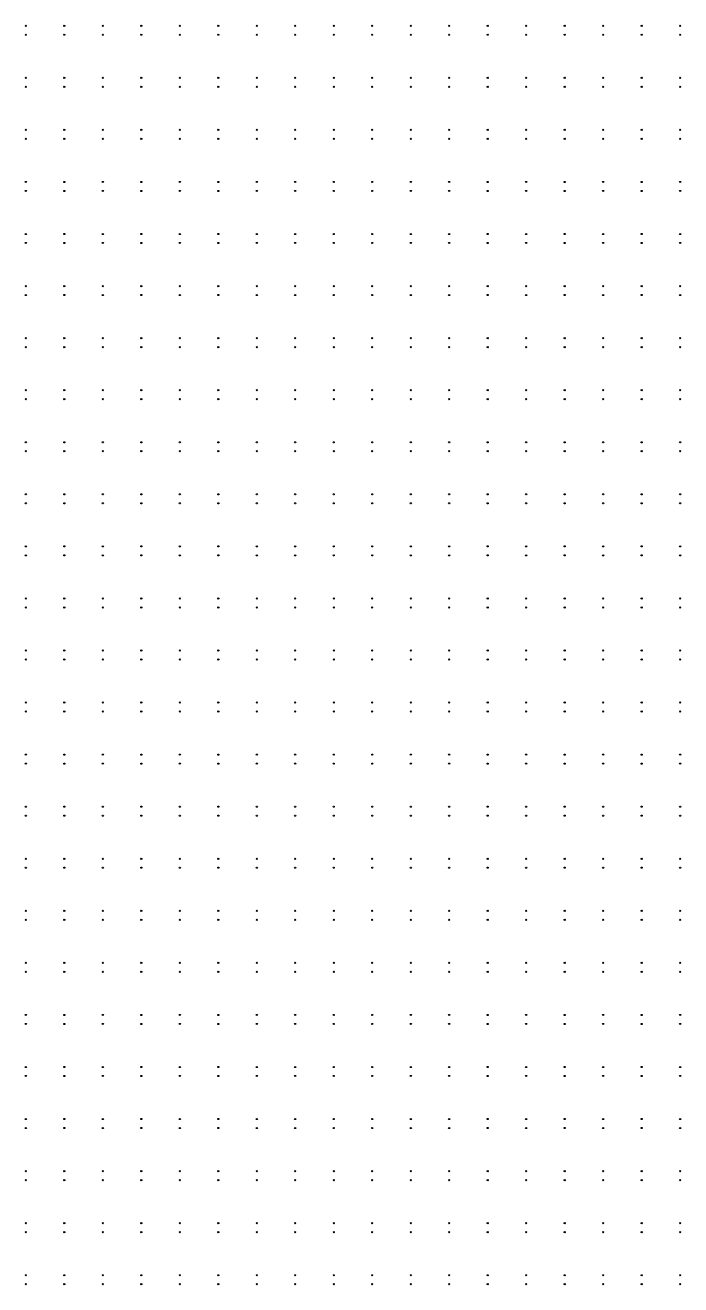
# Model space of a CAD drawing. Extents: x 50 to 173, y 50 to 173.
# Drawn here: x 111.5 to 141.6, y 112.2 to 169.9 of the extents above; entities that cross this region are included whole.
import ezdxf

# ---------------------------------------------------------------- set-up
doc = ezdxf.new("R2010")
doc.units = 0

msp = doc.modelspace()

# ---------------------------------------------------------------- linework, layer by layer
at = {"layer": 'PET'}
for centre in [(111.524, 169.918), (113.288, 169.918), (115.053, 169.918), (116.818, 169.918), (118.582, 169.918), (120.347, 169.918), (122.112, 169.918), (123.876, 169.918), (125.641, 169.918), (127.406, 169.918), (129.171, 169.918), (130.935, 169.918), (132.7, 169.918), (134.465, 169.918), (136.229, 169.918), (137.994, 169.918), (139.759, 169.918), (141.524, 169.918), (111.524, 169.506), (113.288, 169.506), (115.053, 169.506), (116.818, 169.506), (118.582, 169.506), (120.347, 169.506), (122.112, 169.506), (123.876, 169.506), (125.641, 169.506), (127.406, 169.506), (129.171, 169.506), (130.935, 169.506), (132.7, 169.506), (134.465, 169.506), (136.229, 169.506), (137.994, 169.506), (139.759, 169.506), (141.524, 169.506), (111.524, 167.529), (111.524, 167.118), (113.288, 167.529), (113.288, 167.118), (115.053, 167.529), (115.053, 167.118), (116.818, 167.529), (116.818, 167.118), (118.582, 167.529), (118.582, 167.118), (120.347, 167.529), (120.347, 167.118), (122.112, 167.529), (122.112, 167.118), (123.876, 167.529), (123.876, 167.118), (125.641, 167.529), (125.641, 167.118), (127.406, 167.529), (127.406, 167.118), (129.171, 167.529), (129.171, 167.118), (130.935, 167.529), (130.935, 167.118), (132.7, 167.529), (132.7, 167.118), (134.465, 167.529), (134.465, 167.118), (136.229, 167.529), (136.229, 167.118), (137.994, 167.529), (137.994, 167.118), (139.759, 167.529), (139.759, 167.118), (141.524, 167.529), (141.524, 167.118), (111.524, 165.141), (111.524, 164.729), (113.288, 165.141), (113.288, 164.729), (115.053, 165.141), (115.053, 164.729), (116.818, 165.141), (116.818, 164.729), (118.582, 165.141), (118.582, 164.729), (120.347, 165.141), (120.347, 164.729), (122.112, 165.141), (122.112, 164.729), (123.876, 165.141), (123.876, 164.729), (125.641, 165.141), (125.641, 164.729), (127.406, 165.141), (127.406, 164.729), (129.171, 165.141), (129.171, 164.729), (130.935, 165.141), (130.935, 164.729), (132.7, 165.141), (132.7, 164.729), (134.465, 165.141), (134.465, 164.729), (136.229, 165.141), (136.229, 164.729), (137.994, 165.141), (137.994, 164.729), (139.759, 165.141), (139.759, 164.729), (141.524, 165.141), (141.524, 164.729), (111.524, 162.753), (113.288, 162.753), (115.053, 162.753), (116.818, 162.753), (118.582, 162.753), (120.347, 162.753), (122.112, 162.753), (123.876, 162.753), (125.641, 162.753), (127.406, 162.753), (129.171, 162.753), (130.935, 162.753), (132.7, 162.753), (134.465, 162.753), (136.229, 162.753), (137.994, 162.753), (139.759, 162.753), (141.524, 162.753), (111.524, 162.341), (113.288, 162.341), (115.053, 162.341), (116.818, 162.341), (118.582, 162.341), (120.347, 162.341), (122.112, 162.341), (123.876, 162.341), (125.641, 162.341), (127.406, 162.341), (129.171, 162.341), (130.935, 162.341), (132.7, 162.341), (134.465, 162.341), (136.229, 162.341), (137.994, 162.341), (139.759, 162.341), (141.524, 162.341), (111.524, 160.365), (113.288, 160.365), (115.053, 160.365), (116.818, 160.365), (118.582, 160.365), (120.347, 160.365), (122.112, 160.365), (123.876, 160.365), (125.641, 160.365), (127.406, 160.365), (129.171, 160.365), (130.935, 160.365), (132.7, 160.365), (134.465, 160.365), (136.229, 160.365), (137.994, 160.365), (139.759, 160.365), (141.524, 160.365), (111.524, 159.953), (113.288, 159.953), (115.053, 159.953), (116.818, 159.953), (118.582, 159.953), (120.347, 159.953), (122.112, 159.953), (123.876, 159.953), (125.641, 159.953), (127.406, 159.953), (129.171, 159.953), (130.935, 159.953), (132.7, 159.953), (134.465, 159.953), (136.229, 159.953), (137.994, 159.953), (139.759, 159.953), (141.524, 159.953), (111.524, 157.976), (113.288, 157.976), (115.053, 157.976), (116.818, 157.976), (118.582, 157.976), (120.347, 157.976), (122.112, 157.976), (123.876, 157.976), (125.641, 157.976), (127.406, 157.976), (129.171, 157.976), (130.935, 157.976), (132.7, 157.976), (134.465, 157.976), (136.229, 157.976), (137.994, 157.976), (139.759, 157.976), (141.524, 157.976), (111.524, 157.565), (113.288, 157.565), (115.053, 157.565), (116.818, 157.565), (118.582, 157.565), (120.347, 157.565), (122.112, 157.565), (123.876, 157.565), (125.641, 157.565), (127.406, 157.565), (129.171, 157.565), (130.935, 157.565), (132.7, 157.565), (134.465, 157.565), (136.229, 157.565), (137.994, 157.565), (139.759, 157.565), (141.524, 157.565), (111.524, 155.588), (113.288, 155.588), (115.053, 155.588), (116.818, 155.588), (118.582, 155.588), (120.347, 155.588), (122.112, 155.588), (123.876, 155.588), (125.641, 155.588), (127.406, 155.588), (129.171, 155.588), (130.935, 155.588), (132.7, 155.588), (134.465, 155.588), (136.229, 155.588), (137.994, 155.588), (139.759, 155.588), (141.524, 155.588), (111.524, 155.176), (113.288, 155.176), (115.053, 155.176), (116.818, 155.176), (118.582, 155.176), (120.347, 155.176), (122.112, 155.176), (123.876, 155.176), (125.641, 155.176), (127.406, 155.176), (129.171, 155.176), (130.935, 155.176), (132.7, 155.176), (134.465, 155.176), (136.229, 155.176), (137.994, 155.176), (139.759, 155.176), (141.524, 155.176), (111.524, 153.2), (113.288, 153.2), (115.053, 153.2), (116.818, 153.2), (118.582, 153.2), (120.347, 153.2), (122.112, 153.2), (123.876, 153.2), (125.641, 153.2), (127.406, 153.2), (129.171, 153.2), (130.935, 153.2), (132.7, 153.2), (134.465, 153.2), (136.229, 153.2), (137.994, 153.2), (139.759, 153.2), (141.524, 153.2), (111.524, 152.788), (113.288, 152.788), (115.053, 152.788), (116.818, 152.788), (118.582, 152.788), (120.347, 152.788), (122.112, 152.788), (123.876, 152.788), (125.641, 152.788), (127.406, 152.788), (129.171, 152.788), (130.935, 152.788), (132.7, 152.788), (134.465, 152.788), (136.229, 152.788), (137.994, 152.788), (139.759, 152.788), (141.524, 152.788), (111.524, 150.812), (113.288, 150.812), (115.053, 150.812), (116.818, 150.812), (118.582, 150.812), (120.347, 150.812), (122.112, 150.812), (123.876, 150.812), (125.641, 150.812), (127.406, 150.812), (129.171, 150.812), (130.935, 150.812), (132.7, 150.812), (134.465, 150.812), (136.229, 150.812), (137.994, 150.812), (139.759, 150.812), (141.524, 150.812), (111.524, 150.4), (113.288, 150.4), (115.053, 150.4), (116.818, 150.4), (118.582, 150.4), (120.347, 150.4), (122.112, 150.4), (123.876, 150.4), (125.641, 150.4), (127.406, 150.4), (129.171, 150.4), (130.935, 150.4), (132.7, 150.4), (134.465, 150.4), (136.229, 150.4), (137.994, 150.4), (139.759, 150.4), (141.524, 150.4), (111.524, 148.424), (111.524, 148.012), (113.288, 148.424), (113.288, 148.012), (115.053, 148.424), (115.053, 148.012), (116.818, 148.424), (116.818, 148.012), (118.582, 148.424), (118.582, 148.012), (120.347, 148.424), (120.347, 148.012), (122.112, 148.424), (122.112, 148.012), (123.876, 148.424), (123.876, 148.012), (125.641, 148.424), (125.641, 148.012), (127.406, 148.424), (127.406, 148.012), (129.171, 148.424), (129.171, 148.012), (130.935, 148.424), (130.935, 148.012), (132.7, 148.424), (132.7, 148.012), (134.465, 148.424), (134.465, 148.012), (136.229, 148.424), (136.229, 148.012), (137.994, 148.424), (137.994, 148.012), (139.759, 148.424), (139.759, 148.012), (141.524, 148.424), (141.524, 148.012), (111.524, 146.035), (111.524, 145.624), (113.288, 146.035), (113.288, 145.624), (115.053, 146.035), (115.053, 145.624), (116.818, 146.035), (116.818, 145.624), (118.582, 146.035), (118.582, 145.624), (120.347, 146.035), (120.347, 145.624), (122.112, 146.035), (122.112, 145.624), (123.876, 146.035), (123.876, 145.624), (125.641, 146.035), (125.641, 145.624), (127.406, 146.035), (127.406, 145.624), (129.171, 146.035), (129.171, 145.624), (130.935, 146.035), (130.935, 145.624), (132.7, 146.035), (132.7, 145.624), (134.465, 146.035), (134.465, 145.624), (136.229, 146.035), (136.229, 145.624), (137.994, 146.035), (137.994, 145.624), (139.759, 146.035), (139.759, 145.624), (141.524, 146.035), (141.524, 145.624), (111.524, 143.647), (113.288, 143.647), (115.053, 143.647), (116.818, 143.647), (118.582, 143.647), (120.347, 143.647), (122.112, 143.647), (123.876, 143.647), (125.641, 143.647), (127.406, 143.647), (129.171, 143.647), (130.935, 143.647), (132.7, 143.647), (134.465, 143.647), (136.229, 143.647), (137.994, 143.647), (139.759, 143.647), (141.524, 143.647), (111.524, 143.235), (113.288, 143.235), (115.053, 143.235), (116.818, 143.235), (118.582, 143.235), (120.347, 143.235), (122.112, 143.235), (123.876, 143.235), (125.641, 143.235), (127.406, 143.235), (129.171, 143.235), (130.935, 143.235), (132.7, 143.235), (134.465, 143.235), (136.229, 143.235), (137.994, 143.235), (139.759, 143.235), (141.524, 143.235), (111.524, 141.259), (113.288, 141.259), (115.053, 141.259), (116.818, 141.259), (118.582, 141.259), (120.347, 141.259), (122.112, 141.259), (123.876, 141.259), (125.641, 141.259), (127.406, 141.259), (129.171, 141.259), (130.935, 141.259), (132.7, 141.259), (134.465, 141.259), (136.229, 141.259), (137.994, 141.259), (139.759, 141.259), (141.524, 141.259), (111.524, 140.847), (113.288, 140.847), (115.053, 140.847), (116.818, 140.847), (118.582, 140.847), (120.347, 140.847), (122.112, 140.847), (123.876, 140.847), (125.641, 140.847), (127.406, 140.847), (129.171, 140.847), (130.935, 140.847), (132.7, 140.847), (134.465, 140.847), (136.229, 140.847), (137.994, 140.847), (139.759, 140.847), (141.524, 140.847), (111.524, 138.871), (113.288, 138.871), (115.053, 138.871), (116.818, 138.871), (118.582, 138.871), (120.347, 138.871), (122.112, 138.871), (123.876, 138.871), (125.641, 138.871), (127.406, 138.871), (129.171, 138.871), (130.935, 138.871), (132.7, 138.871), (134.465, 138.871), (136.229, 138.871), (137.994, 138.871), (139.759, 138.871), (141.524, 138.871), (111.524, 138.459), (113.288, 138.459), (115.053, 138.459), (116.818, 138.459), (118.582, 138.459), (120.347, 138.459), (122.112, 138.459), (123.876, 138.459), (125.641, 138.459), (127.406, 138.459), (129.171, 138.459), (130.935, 138.459), (132.7, 138.459), (134.465, 138.459), (136.229, 138.459), (137.994, 138.459), (139.759, 138.459), (141.524, 138.459), (111.524, 136.482), (113.288, 136.482), (115.053, 136.482), (116.818, 136.482), (118.582, 136.482), (120.347, 136.482), (122.112, 136.482), (123.876, 136.482), (125.641, 136.482), (127.406, 136.482), (129.171, 136.482), (130.935, 136.482), (132.7, 136.482), (134.465, 136.482), (136.229, 136.482), (137.994, 136.482), (139.759, 136.482), (141.524, 136.482), (111.524, 136.071), (113.288, 136.071), (115.053, 136.071), (116.818, 136.071), (118.582, 136.071), (120.347, 136.071), (122.112, 136.071), (123.876, 136.071), (125.641, 136.071), (127.406, 136.071), (129.171, 136.071), (130.935, 136.071), (132.7, 136.071), (134.465, 136.071), (136.229, 136.071), (137.994, 136.071), (139.759, 136.071), (141.524, 136.071), (111.524, 134.094), (113.288, 134.094), (115.053, 134.094), (116.818, 134.094), (118.582, 134.094), (120.347, 134.094), (122.112, 134.094), (123.876, 134.094), (125.641, 134.094), (127.406, 134.094), (129.171, 134.094), (130.935, 134.094), (132.7, 134.094), (134.465, 134.094), (136.229, 134.094), (137.994, 134.094), (139.759, 134.094), (141.524, 134.094), (111.524, 133.682), (113.288, 133.682), (115.053, 133.682), (116.818, 133.682), (118.582, 133.682), (120.347, 133.682), (122.112, 133.682), (123.876, 133.682), (125.641, 133.682), (127.406, 133.682), (129.171, 133.682), (130.935, 133.682), (132.7, 133.682), (134.465, 133.682), (136.229, 133.682), (137.994, 133.682), (139.759, 133.682), (141.524, 133.682), (111.524, 131.706), (111.524, 131.294), (113.288, 131.706), (113.288, 131.294), (115.053, 131.706), (115.053, 131.294), (116.818, 131.706), (116.818, 131.294), (118.582, 131.706), (118.582, 131.294), (120.347, 131.706), (120.347, 131.294), (122.112, 131.706), (122.112, 131.294), (123.876, 131.706), (123.876, 131.294), (125.641, 131.706), (125.641, 131.294), (127.406, 131.706), (127.406, 131.294), (129.171, 131.706), (129.171, 131.294), (130.935, 131.706), (130.935, 131.294), (132.7, 131.706), (132.7, 131.294), (134.465, 131.706), (134.465, 131.294), (136.229, 131.706), (136.229, 131.294), (137.994, 131.706), (137.994, 131.294), (139.759, 131.706), (139.759, 131.294), (141.524, 131.706), (141.524, 131.294), (111.524, 129.318), (111.524, 128.906), (113.288, 129.318), (113.288, 128.906), (115.053, 129.318), (115.053, 128.906), (116.818, 129.318), (116.818, 128.906), (118.582, 129.318), (118.582, 128.906), (120.347, 129.318), (120.347, 128.906), (122.112, 129.318), (122.112, 128.906), (123.876, 129.318), (123.876, 128.906), (125.641, 129.318), (125.641, 128.906), (127.406, 129.318), (127.406, 128.906), (129.171, 129.318), (129.171, 128.906), (130.935, 129.318), (130.935, 128.906), (132.7, 129.318), (132.7, 128.906), (134.465, 129.318), (134.465, 128.906), (136.229, 129.318), (136.229, 128.906), (137.994, 129.318), (137.994, 128.906), (139.759, 129.318), (139.759, 128.906), (141.524, 129.318), (141.524, 128.906), (111.524, 126.929), (113.288, 126.929), (115.053, 126.929), (116.818, 126.929), (118.582, 126.929), (120.347, 126.929), (122.112, 126.929), (123.876, 126.929), (125.641, 126.929), (127.406, 126.929), (129.171, 126.929), (130.935, 126.929), (132.7, 126.929), (134.465, 126.929), (136.229, 126.929), (137.994, 126.929), (139.759, 126.929), (141.524, 126.929), (111.524, 126.518), (113.288, 126.518), (115.053, 126.518), (116.818, 126.518), (118.582, 126.518), (120.347, 126.518), (122.112, 126.518), (123.876, 126.518), (125.641, 126.518), (127.406, 126.518), (129.171, 126.518), (130.935, 126.518), (132.7, 126.518), (134.465, 126.518), (136.229, 126.518), (137.994, 126.518), (139.759, 126.518), (141.524, 126.518), (111.524, 124.541), (113.288, 124.541), (115.053, 124.541), (116.818, 124.541), (118.582, 124.541), (120.347, 124.541), (122.112, 124.541), (123.876, 124.541), (125.641, 124.541), (127.406, 124.541), (129.171, 124.541), (130.935, 124.541), (132.7, 124.541), (134.465, 124.541), (136.229, 124.541), (137.994, 124.541), (139.759, 124.541), (141.524, 124.541), (111.524, 124.129), (113.288, 124.129), (115.053, 124.129), (116.818, 124.129), (118.582, 124.129), (120.347, 124.129), (122.112, 124.129), (123.876, 124.129), (125.641, 124.129), (127.406, 124.129), (129.171, 124.129), (130.935, 124.129), (132.7, 124.129), (134.465, 124.129), (136.229, 124.129), (137.994, 124.129), (139.759, 124.129), (141.524, 124.129), (111.524, 122.153), (113.288, 122.153), (115.053, 122.153), (116.818, 122.153), (118.582, 122.153), (120.347, 122.153), (122.112, 122.153), (123.876, 122.153), (125.641, 122.153), (127.406, 122.153), (129.171, 122.153), (130.935, 122.153), (132.7, 122.153), (134.465, 122.153), (136.229, 122.153), (137.994, 122.153), (139.759, 122.153), (141.524, 122.153), (111.524, 121.741), (113.288, 121.741), (115.053, 121.741), (116.818, 121.741), (118.582, 121.741), (120.347, 121.741), (122.112, 121.741), (123.876, 121.741), (125.641, 121.741), (127.406, 121.741), (129.171, 121.741), (130.935, 121.741), (132.7, 121.741), (134.465, 121.741), (136.229, 121.741), (137.994, 121.741), (139.759, 121.741), (141.524, 121.741), (111.524, 119.765), (113.288, 119.765), (115.053, 119.765), (116.818, 119.765), (118.582, 119.765), (120.347, 119.765), (122.112, 119.765), (123.876, 119.765), (125.641, 119.765), (127.406, 119.765), (129.171, 119.765), (130.935, 119.765), (132.7, 119.765), (134.465, 119.765), (136.229, 119.765), (137.994, 119.765), (139.759, 119.765), (141.524, 119.765), (111.524, 119.353), (113.288, 119.353), (115.053, 119.353), (116.818, 119.353), (118.582, 119.353), (120.347, 119.353), (122.112, 119.353), (123.876, 119.353), (125.641, 119.353), (127.406, 119.353), (129.171, 119.353), (130.935, 119.353), (132.7, 119.353), (134.465, 119.353), (136.229, 119.353), (137.994, 119.353), (139.759, 119.353), (141.524, 119.353), (111.524, 117.376), (113.288, 117.376), (115.053, 117.376), (116.818, 117.376), (118.582, 117.376), (120.347, 117.376), (122.112, 117.376), (123.876, 117.376), (125.641, 117.376), (127.406, 117.376), (129.171, 117.376), (130.935, 117.376), (132.7, 117.376), (134.465, 117.376), (136.229, 117.376), (137.994, 117.376), (139.759, 117.376), (141.524, 117.376), (111.524, 116.965), (113.288, 116.965), (115.053, 116.965), (116.818, 116.965), (118.582, 116.965), (120.347, 116.965), (122.112, 116.965), (123.876, 116.965), (125.641, 116.965), (127.406, 116.965), (129.171, 116.965), (130.935, 116.965), (132.7, 116.965), (134.465, 116.965), (136.229, 116.965), (137.994, 116.965), (139.759, 116.965), (141.524, 116.965), (111.524, 114.988), (113.288, 114.988), (115.053, 114.988), (116.818, 114.988), (118.582, 114.988), (120.347, 114.988), (122.112, 114.988), (123.876, 114.988), (125.641, 114.988), (127.406, 114.988), (129.171, 114.988), (130.935, 114.988), (132.7, 114.988), (134.465, 114.988), (136.229, 114.988), (137.994, 114.988), (139.759, 114.988), (141.524, 114.988), (111.524, 114.576), (113.288, 114.576), (115.053, 114.576), (116.818, 114.576), (118.582, 114.576), (120.347, 114.576), (122.112, 114.576), (123.876, 114.576), (125.641, 114.576), (127.406, 114.576), (129.171, 114.576), (130.935, 114.576), (132.7, 114.576), (134.465, 114.576), (136.229, 114.576), (137.994, 114.576), (139.759, 114.576), (141.524, 114.576), (111.524, 112.6), (111.524, 112.188), (113.288, 112.6), (113.288, 112.188), (115.053, 112.6), (115.053, 112.188), (116.818, 112.6), (116.818, 112.188), (118.582, 112.6), (118.582, 112.188), (120.347, 112.6), (120.347, 112.188), (122.112, 112.6), (122.112, 112.188), (123.876, 112.6), (123.876, 112.188), (125.641, 112.6), (125.641, 112.188), (127.406, 112.6), (127.406, 112.188), (129.171, 112.6), (129.171, 112.188), (130.935, 112.6), (130.935, 112.188), (132.7, 112.6), (132.7, 112.188), (134.465, 112.6), (134.465, 112.188), (136.229, 112.6), (136.229, 112.188), (137.994, 112.6), (137.994, 112.188), (139.759, 112.6), (139.759, 112.188), (141.524, 112.6), (141.524, 112.188)]:
    msp.add_circle(centre, 0.005, dxfattribs=at)
at = {"layer": 'V1'}
for centre in [(111.524, 169.918), (113.288, 169.918), (115.053, 169.918), (116.818, 169.918), (118.582, 169.918), (120.347, 169.918), (122.112, 169.918), (123.876, 169.918), (125.641, 169.918), (127.406, 169.918), (129.171, 169.918), (130.935, 169.918), (132.7, 169.918), (134.465, 169.918), (136.229, 169.918), (137.994, 169.918), (139.759, 169.918), (141.524, 169.918), (111.524, 169.506), (113.288, 169.506), (115.053, 169.506), (116.818, 169.506), (118.582, 169.506), (120.347, 169.506), (122.112, 169.506), (123.876, 169.506), (125.641, 169.506), (127.406, 169.506), (129.171, 169.506), (130.935, 169.506), (132.7, 169.506), (134.465, 169.506), (136.229, 169.506), (137.994, 169.506), (139.759, 169.506), (141.524, 169.506), (111.524, 167.529), (111.524, 167.118), (113.288, 167.529), (113.288, 167.118), (115.053, 167.529), (115.053, 167.118), (116.818, 167.529), (116.818, 167.118), (118.582, 167.529), (118.582, 167.118), (120.347, 167.529), (120.347, 167.118), (122.112, 167.529), (122.112, 167.118), (123.876, 167.529), (123.876, 167.118), (125.641, 167.529), (125.641, 167.118), (127.406, 167.529), (127.406, 167.118), (129.171, 167.529), (129.171, 167.118), (130.935, 167.529), (130.935, 167.118), (132.7, 167.529), (132.7, 167.118), (134.465, 167.529), (134.465, 167.118), (136.229, 167.529), (136.229, 167.118), (137.994, 167.529), (137.994, 167.118), (139.759, 167.529), (139.759, 167.118), (141.524, 167.529), (141.524, 167.118), (111.524, 165.141), (111.524, 164.729), (113.288, 165.141), (113.288, 164.729), (115.053, 165.141), (115.053, 164.729), (116.818, 165.141), (116.818, 164.729), (118.582, 165.141), (118.582, 164.729), (120.347, 165.141), (120.347, 164.729), (122.112, 165.141), (122.112, 164.729), (123.876, 165.141), (123.876, 164.729), (125.641, 165.141), (125.641, 164.729), (127.406, 165.141), (127.406, 164.729), (129.171, 165.141), (129.171, 164.729), (130.935, 165.141), (130.935, 164.729), (132.7, 165.141), (132.7, 164.729), (134.465, 165.141), (134.465, 164.729), (136.229, 165.141), (136.229, 164.729), (137.994, 165.141), (137.994, 164.729), (139.759, 165.141), (139.759, 164.729), (141.524, 165.141), (141.524, 164.729), (111.524, 162.753), (113.288, 162.753), (115.053, 162.753), (116.818, 162.753), (118.582, 162.753), (120.347, 162.753), (122.112, 162.753), (123.876, 162.753), (125.641, 162.753), (127.406, 162.753), (129.171, 162.753), (130.935, 162.753), (132.7, 162.753), (134.465, 162.753), (136.229, 162.753), (137.994, 162.753), (139.759, 162.753), (141.524, 162.753), (111.524, 162.341), (113.288, 162.341), (115.053, 162.341), (116.818, 162.341), (118.582, 162.341), (120.347, 162.341), (122.112, 162.341), (123.876, 162.341), (125.641, 162.341), (127.406, 162.341), (129.171, 162.341), (130.935, 162.341), (132.7, 162.341), (134.465, 162.341), (136.229, 162.341), (137.994, 162.341), (139.759, 162.341), (141.524, 162.341), (111.524, 160.365), (113.288, 160.365), (115.053, 160.365), (116.818, 160.365), (118.582, 160.365), (120.347, 160.365), (122.112, 160.365), (123.876, 160.365), (125.641, 160.365), (127.406, 160.365), (129.171, 160.365), (130.935, 160.365), (132.7, 160.365), (134.465, 160.365), (136.229, 160.365), (137.994, 160.365), (139.759, 160.365), (141.524, 160.365), (111.524, 159.953), (113.288, 159.953), (115.053, 159.953), (116.818, 159.953), (118.582, 159.953), (120.347, 159.953), (122.112, 159.953), (123.876, 159.953), (125.641, 159.953), (127.406, 159.953), (129.171, 159.953), (130.935, 159.953), (132.7, 159.953), (134.465, 159.953), (136.229, 159.953), (137.994, 159.953), (139.759, 159.953), (141.524, 159.953), (111.524, 157.976), (113.288, 157.976), (115.053, 157.976), (116.818, 157.976), (118.582, 157.976), (120.347, 157.976), (122.112, 157.976), (123.876, 157.976), (125.641, 157.976), (127.406, 157.976), (129.171, 157.976), (130.935, 157.976), (132.7, 157.976), (134.465, 157.976), (136.229, 157.976), (137.994, 157.976), (139.759, 157.976), (141.524, 157.976), (111.524, 157.565), (113.288, 157.565), (115.053, 157.565), (116.818, 157.565), (118.582, 157.565), (120.347, 157.565), (122.112, 157.565), (123.876, 157.565), (125.641, 157.565), (127.406, 157.565), (129.171, 157.565), (130.935, 157.565), (132.7, 157.565), (134.465, 157.565), (136.229, 157.565), (137.994, 157.565), (139.759, 157.565), (141.524, 157.565), (111.524, 155.588), (113.288, 155.588), (115.053, 155.588), (116.818, 155.588), (118.582, 155.588), (120.347, 155.588), (122.112, 155.588), (123.876, 155.588), (125.641, 155.588), (127.406, 155.588), (129.171, 155.588), (130.935, 155.588), (132.7, 155.588), (134.465, 155.588), (136.229, 155.588), (137.994, 155.588), (139.759, 155.588), (141.524, 155.588), (111.524, 155.176), (113.288, 155.176), (115.053, 155.176), (116.818, 155.176), (118.582, 155.176), (120.347, 155.176), (122.112, 155.176), (123.876, 155.176), (125.641, 155.176), (127.406, 155.176), (129.171, 155.176), (130.935, 155.176), (132.7, 155.176), (134.465, 155.176), (136.229, 155.176), (137.994, 155.176), (139.759, 155.176), (141.524, 155.176), (111.524, 153.2), (113.288, 153.2), (115.053, 153.2), (116.818, 153.2), (118.582, 153.2), (120.347, 153.2), (122.112, 153.2), (123.876, 153.2), (125.641, 153.2), (127.406, 153.2), (129.171, 153.2), (130.935, 153.2), (132.7, 153.2), (134.465, 153.2), (136.229, 153.2), (137.994, 153.2), (139.759, 153.2), (141.524, 153.2), (111.524, 152.788), (113.288, 152.788), (115.053, 152.788), (116.818, 152.788), (118.582, 152.788), (120.347, 152.788), (122.112, 152.788), (123.876, 152.788), (125.641, 152.788), (127.406, 152.788), (129.171, 152.788), (130.935, 152.788), (132.7, 152.788), (134.465, 152.788), (136.229, 152.788), (137.994, 152.788), (139.759, 152.788), (141.524, 152.788), (111.524, 150.812), (113.288, 150.812), (115.053, 150.812), (116.818, 150.812), (118.582, 150.812), (120.347, 150.812), (122.112, 150.812), (123.876, 150.812), (125.641, 150.812), (127.406, 150.812), (129.171, 150.812), (130.935, 150.812), (132.7, 150.812), (134.465, 150.812), (136.229, 150.812), (137.994, 150.812), (139.759, 150.812), (141.524, 150.812), (111.524, 150.4), (113.288, 150.4), (115.053, 150.4), (116.818, 150.4), (118.582, 150.4), (120.347, 150.4), (122.112, 150.4), (123.876, 150.4), (125.641, 150.4), (127.406, 150.4), (129.171, 150.4), (130.935, 150.4), (132.7, 150.4), (134.465, 150.4), (136.229, 150.4), (137.994, 150.4), (139.759, 150.4), (141.524, 150.4), (111.524, 148.424), (111.524, 148.012), (113.288, 148.424), (113.288, 148.012), (115.053, 148.424), (115.053, 148.012), (116.818, 148.424), (116.818, 148.012), (118.582, 148.424), (118.582, 148.012), (120.347, 148.424), (120.347, 148.012), (122.112, 148.424), (122.112, 148.012), (123.876, 148.424), (123.876, 148.012), (125.641, 148.424), (125.641, 148.012), (127.406, 148.424), (127.406, 148.012), (129.171, 148.424), (129.171, 148.012), (130.935, 148.424), (130.935, 148.012), (132.7, 148.424), (132.7, 148.012), (134.465, 148.424), (134.465, 148.012), (136.229, 148.424), (136.229, 148.012), (137.994, 148.424), (137.994, 148.012), (139.759, 148.424), (139.759, 148.012), (141.524, 148.424), (141.524, 148.012), (111.524, 146.035), (111.524, 145.624), (113.288, 146.035), (113.288, 145.624), (115.053, 146.035), (115.053, 145.624), (116.818, 146.035), (116.818, 145.624), (118.582, 146.035), (118.582, 145.624), (120.347, 146.035), (120.347, 145.624), (122.112, 146.035), (122.112, 145.624), (123.876, 146.035), (123.876, 145.624), (125.641, 146.035), (125.641, 145.624), (127.406, 146.035), (127.406, 145.624), (129.171, 146.035), (129.171, 145.624), (130.935, 146.035), (130.935, 145.624), (132.7, 146.035), (132.7, 145.624), (134.465, 146.035), (134.465, 145.624), (136.229, 146.035), (136.229, 145.624), (137.994, 146.035), (137.994, 145.624), (139.759, 146.035), (139.759, 145.624), (141.524, 146.035), (141.524, 145.624), (111.524, 143.647), (113.288, 143.647), (115.053, 143.647), (116.818, 143.647), (118.582, 143.647), (120.347, 143.647), (122.112, 143.647), (123.876, 143.647), (125.641, 143.647), (127.406, 143.647), (129.171, 143.647), (130.935, 143.647), (132.7, 143.647), (134.465, 143.647), (136.229, 143.647), (137.994, 143.647), (139.759, 143.647), (141.524, 143.647), (111.524, 143.235), (113.288, 143.235), (115.053, 143.235), (116.818, 143.235), (118.582, 143.235), (120.347, 143.235), (122.112, 143.235), (123.876, 143.235), (125.641, 143.235), (127.406, 143.235), (129.171, 143.235), (130.935, 143.235), (132.7, 143.235), (134.465, 143.235), (136.229, 143.235), (137.994, 143.235), (139.759, 143.235), (141.524, 143.235), (111.524, 141.259), (113.288, 141.259), (115.053, 141.259), (116.818, 141.259), (118.582, 141.259), (120.347, 141.259), (122.112, 141.259), (123.876, 141.259), (125.641, 141.259), (127.406, 141.259), (129.171, 141.259), (130.935, 141.259), (132.7, 141.259), (134.465, 141.259), (136.229, 141.259), (137.994, 141.259), (139.759, 141.259), (141.524, 141.259), (111.524, 140.847), (113.288, 140.847), (115.053, 140.847), (116.818, 140.847), (118.582, 140.847), (120.347, 140.847), (122.112, 140.847), (123.876, 140.847), (125.641, 140.847), (127.406, 140.847), (129.171, 140.847), (130.935, 140.847), (132.7, 140.847), (134.465, 140.847), (136.229, 140.847), (137.994, 140.847), (139.759, 140.847), (141.524, 140.847), (111.524, 138.871), (113.288, 138.871), (115.053, 138.871), (116.818, 138.871), (118.582, 138.871), (120.347, 138.871), (122.112, 138.871), (123.876, 138.871), (125.641, 138.871), (127.406, 138.871), (129.171, 138.871), (130.935, 138.871), (132.7, 138.871), (134.465, 138.871), (136.229, 138.871), (137.994, 138.871), (139.759, 138.871), (141.524, 138.871), (111.524, 138.459), (113.288, 138.459), (115.053, 138.459), (116.818, 138.459), (118.582, 138.459), (120.347, 138.459), (122.112, 138.459), (123.876, 138.459), (125.641, 138.459), (127.406, 138.459), (129.171, 138.459), (130.935, 138.459), (132.7, 138.459), (134.465, 138.459), (136.229, 138.459), (137.994, 138.459), (139.759, 138.459), (141.524, 138.459), (111.524, 136.482), (113.288, 136.482), (115.053, 136.482), (116.818, 136.482), (118.582, 136.482), (120.347, 136.482), (122.112, 136.482), (123.876, 136.482), (125.641, 136.482), (127.406, 136.482), (129.171, 136.482), (130.935, 136.482), (132.7, 136.482), (134.465, 136.482), (136.229, 136.482), (137.994, 136.482), (139.759, 136.482), (141.524, 136.482), (111.524, 136.071), (113.288, 136.071), (115.053, 136.071), (116.818, 136.071), (118.582, 136.071), (120.347, 136.071), (122.112, 136.071), (123.876, 136.071), (125.641, 136.071), (127.406, 136.071), (129.171, 136.071), (130.935, 136.071), (132.7, 136.071), (134.465, 136.071), (136.229, 136.071), (137.994, 136.071), (139.759, 136.071), (141.524, 136.071), (111.524, 134.094), (113.288, 134.094), (115.053, 134.094), (116.818, 134.094), (118.582, 134.094), (120.347, 134.094), (122.112, 134.094), (123.876, 134.094), (125.641, 134.094), (127.406, 134.094), (129.171, 134.094), (130.935, 134.094), (132.7, 134.094), (134.465, 134.094), (136.229, 134.094), (137.994, 134.094), (139.759, 134.094), (141.524, 134.094), (111.524, 133.682), (113.288, 133.682), (115.053, 133.682), (116.818, 133.682), (118.582, 133.682), (120.347, 133.682), (122.112, 133.682), (123.876, 133.682), (125.641, 133.682), (127.406, 133.682), (129.171, 133.682), (130.935, 133.682), (132.7, 133.682), (134.465, 133.682), (136.229, 133.682), (137.994, 133.682), (139.759, 133.682), (141.524, 133.682), (111.524, 131.706), (111.524, 131.294), (113.288, 131.706), (113.288, 131.294), (115.053, 131.706), (115.053, 131.294), (116.818, 131.706), (116.818, 131.294), (118.582, 131.706), (118.582, 131.294), (120.347, 131.706), (120.347, 131.294), (122.112, 131.706), (122.112, 131.294), (123.876, 131.706), (123.876, 131.294), (125.641, 131.706), (125.641, 131.294), (127.406, 131.706), (127.406, 131.294), (129.171, 131.706), (129.171, 131.294), (130.935, 131.706), (130.935, 131.294), (132.7, 131.706), (132.7, 131.294), (134.465, 131.706), (134.465, 131.294), (136.229, 131.706), (136.229, 131.294), (137.994, 131.706), (137.994, 131.294), (139.759, 131.706), (139.759, 131.294), (141.524, 131.706), (141.524, 131.294), (111.524, 129.318), (111.524, 128.906), (113.288, 129.318), (113.288, 128.906), (115.053, 129.318), (115.053, 128.906), (116.818, 129.318), (116.818, 128.906), (118.582, 129.318), (118.582, 128.906), (120.347, 129.318), (120.347, 128.906), (122.112, 129.318), (122.112, 128.906), (123.876, 129.318), (123.876, 128.906), (125.641, 129.318), (125.641, 128.906), (127.406, 129.318), (127.406, 128.906), (129.171, 129.318), (129.171, 128.906), (130.935, 129.318), (130.935, 128.906), (132.7, 129.318), (132.7, 128.906), (134.465, 129.318), (134.465, 128.906), (136.229, 129.318), (136.229, 128.906), (137.994, 129.318), (137.994, 128.906), (139.759, 129.318), (139.759, 128.906), (141.524, 129.318), (141.524, 128.906), (111.524, 126.929), (111.524, 126.518), (113.288, 126.929), (113.288, 126.518), (115.053, 126.929), (115.053, 126.518), (116.818, 126.929), (116.818, 126.518), (118.582, 126.929), (118.582, 126.518), (120.347, 126.929), (120.347, 126.518), (122.112, 126.929), (122.112, 126.518), (123.876, 126.929), (123.876, 126.518), (125.641, 126.929), (125.641, 126.518), (127.406, 126.929), (127.406, 126.518), (129.171, 126.929), (129.171, 126.518), (130.935, 126.929), (130.935, 126.518), (132.7, 126.929), (132.7, 126.518), (134.465, 126.929), (134.465, 126.518), (136.229, 126.929), (136.229, 126.518), (137.994, 126.929), (137.994, 126.518), (139.759, 126.929), (139.759, 126.518), (141.524, 126.929), (141.524, 126.518), (111.524, 124.541), (113.288, 124.541), (115.053, 124.541), (116.818, 124.541), (118.582, 124.541), (120.347, 124.541), (122.112, 124.541), (123.876, 124.541), (125.641, 124.541), (127.406, 124.541), (129.171, 124.541), (130.935, 124.541), (132.7, 124.541), (134.465, 124.541), (136.229, 124.541), (137.994, 124.541), (139.759, 124.541), (141.524, 124.541), (111.524, 124.129), (113.288, 124.129), (115.053, 124.129), (116.818, 124.129), (118.582, 124.129), (120.347, 124.129), (122.112, 124.129), (123.876, 124.129), (125.641, 124.129), (127.406, 124.129), (129.171, 124.129), (130.935, 124.129), (132.7, 124.129), (134.465, 124.129), (136.229, 124.129), (137.994, 124.129), (139.759, 124.129), (141.524, 124.129), (111.524, 122.153), (113.288, 122.153), (115.053, 122.153), (116.818, 122.153), (118.582, 122.153), (120.347, 122.153), (122.112, 122.153), (123.876, 122.153), (125.641, 122.153), (127.406, 122.153), (129.171, 122.153), (130.935, 122.153), (132.7, 122.153), (134.465, 122.153), (136.229, 122.153), (137.994, 122.153), (139.759, 122.153), (141.524, 122.153), (111.524, 121.741), (113.288, 121.741), (115.053, 121.741), (116.818, 121.741), (118.582, 121.741), (120.347, 121.741), (122.112, 121.741), (123.876, 121.741), (125.641, 121.741), (127.406, 121.741), (129.171, 121.741), (130.935, 121.741), (132.7, 121.741), (134.465, 121.741), (136.229, 121.741), (137.994, 121.741), (139.759, 121.741), (141.524, 121.741), (111.524, 119.765), (113.288, 119.765), (115.053, 119.765), (116.818, 119.765), (118.582, 119.765), (120.347, 119.765), (122.112, 119.765), (123.876, 119.765), (125.641, 119.765), (127.406, 119.765), (129.171, 119.765), (130.935, 119.765), (132.7, 119.765), (134.465, 119.765), (136.229, 119.765), (137.994, 119.765), (139.759, 119.765), (141.524, 119.765), (111.524, 119.353), (113.288, 119.353), (115.053, 119.353), (116.818, 119.353), (118.582, 119.353), (120.347, 119.353), (122.112, 119.353), (123.876, 119.353), (125.641, 119.353), (127.406, 119.353), (129.171, 119.353), (130.935, 119.353), (132.7, 119.353), (134.465, 119.353), (136.229, 119.353), (137.994, 119.353), (139.759, 119.353), (141.524, 119.353), (111.524, 117.376), (113.288, 117.376), (115.053, 117.376), (116.818, 117.376), (118.582, 117.376), (120.347, 117.376), (122.112, 117.376), (123.876, 117.376), (125.641, 117.376), (127.406, 117.376), (129.171, 117.376), (130.935, 117.376), (132.7, 117.376), (134.465, 117.376), (136.229, 117.376), (137.994, 117.376), (139.759, 117.376), (141.524, 117.376), (111.524, 116.965), (113.288, 116.965), (115.053, 116.965), (116.818, 116.965), (118.582, 116.965), (120.347, 116.965), (122.112, 116.965), (123.876, 116.965), (125.641, 116.965), (127.406, 116.965), (129.171, 116.965), (130.935, 116.965), (132.7, 116.965), (134.465, 116.965), (136.229, 116.965), (137.994, 116.965), (139.759, 116.965), (141.524, 116.965), (111.524, 114.988), (113.288, 114.988), (115.053, 114.988), (116.818, 114.988), (118.582, 114.988), (120.347, 114.988), (122.112, 114.988), (123.876, 114.988), (125.641, 114.988), (127.406, 114.988), (129.171, 114.988), (130.935, 114.988), (132.7, 114.988), (134.465, 114.988), (136.229, 114.988), (137.994, 114.988), (139.759, 114.988), (141.524, 114.988), (111.524, 114.576), (113.288, 114.576), (115.053, 114.576), (116.818, 114.576), (118.582, 114.576), (120.347, 114.576), (122.112, 114.576), (123.876, 114.576), (125.641, 114.576), (127.406, 114.576), (129.171, 114.576), (130.935, 114.576), (132.7, 114.576), (134.465, 114.576), (136.229, 114.576), (137.994, 114.576), (139.759, 114.576), (141.524, 114.576), (111.524, 112.6), (111.524, 112.188), (113.288, 112.6), (113.288, 112.188), (115.053, 112.6), (115.053, 112.188), (116.818, 112.6), (116.818, 112.188), (118.582, 112.6), (118.582, 112.188), (120.347, 112.6), (120.347, 112.188), (122.112, 112.6), (122.112, 112.188), (123.876, 112.6), (123.876, 112.188), (125.641, 112.6), (125.641, 112.188), (127.406, 112.6), (127.406, 112.188), (129.171, 112.6), (129.171, 112.188), (130.935, 112.6), (130.935, 112.188), (132.7, 112.6), (132.7, 112.188), (134.465, 112.6), (134.465, 112.188), (136.229, 112.6), (136.229, 112.188), (137.994, 112.6), (137.994, 112.188), (139.759, 112.6), (139.759, 112.188), (141.524, 112.6), (141.524, 112.188)]:
    msp.add_circle(centre, 0.0267, dxfattribs=at)

doc.saveas('drawing.dxf')
